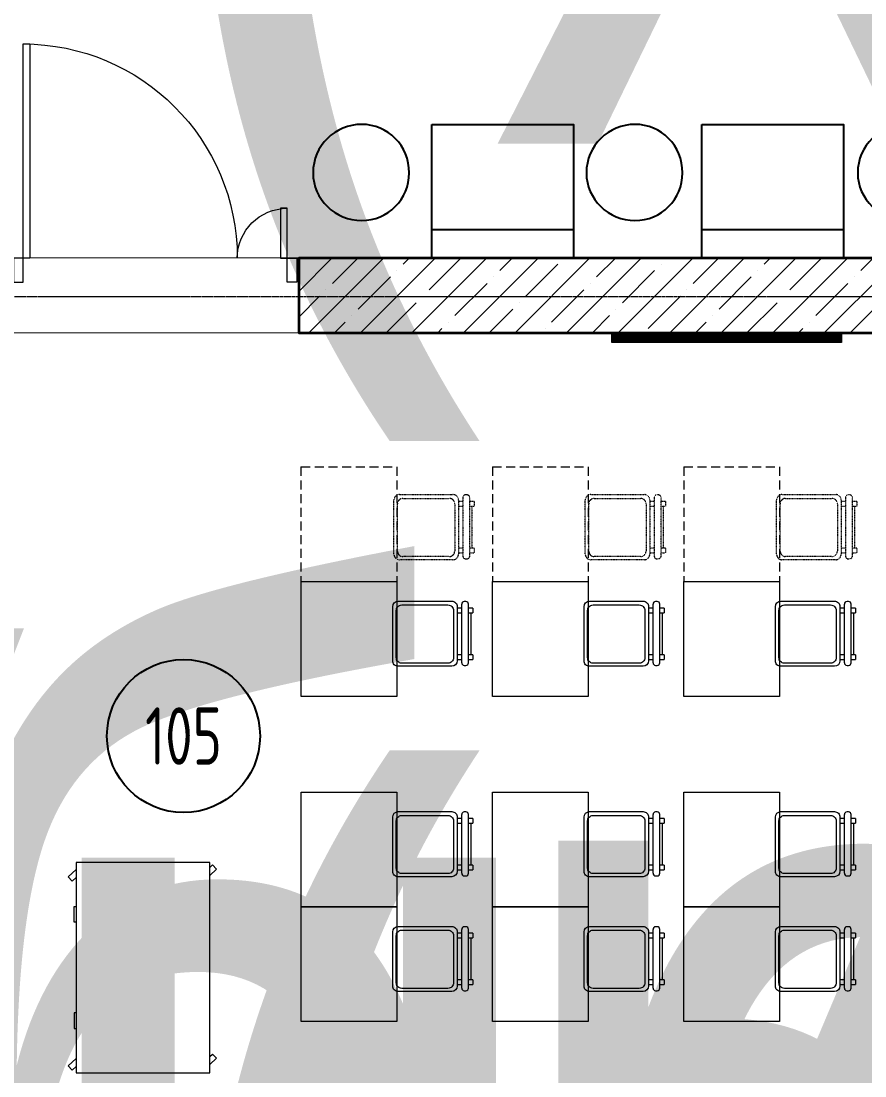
# Model space of a CAD drawing. Header units: millimetres. Extents: x 0 to 168960, y -92093 to 443706.
# Drawn here: x 14751 to 19161, y 106529 to 112043 of the extents above; entities that cross this region are included whole.
import ezdxf
from ezdxf.enums import TextEntityAlignment as Align

# ---------------------------------------------------------------- set-up
doc = ezdxf.new("R2018")
doc.units = ezdxf.units.MM
for name, pattern in [('HIDDEN', [0.375, 0.25, -0.125]), ('HIDDEN2', [4.7625, 3.175, -1.5875]), ('осевая', [50.8, 31.75, -6.35, 6.35, -6.35])]:
    doc.linetypes.add(name, pattern=pattern)
for name, color, linetype, lineweight in [('_0', 7, 'Continuous', 15), ('АР_Двери', 250, 'Continuous', 9), ('АР_Названия помещений', 124, 'Continuous', 5), ('АР_Номер помещения', 1, 'Continuous', 25), ('АР_Помещения_площадь', 19, 'Continuous', 9), ('Основная ГКЛ', 250, 'Continuous', 9)]:
    doc.layers.add(name, color=color, linetype=linetype, lineweight=lineweight)
doc.layers.add('АР_Сущ.Несущая стена', color=7, linetype='Continuous')
doc.layers.add('ТХ_мебель передв', color=251, linetype='Continuous')
doc.styles.add('ISOCPEUR', font='isocpeur.ttf', dxfattribs={"height": 175})
doc.styles.get("Standard").update_dxf_attribs({"font": 'arial.ttf'})

# ---------------------------------------------------------------- blocks, each defined once
blk = doc.blocks.new('1 этаж')
at = {"layer": 'АР_Сущ.Несущая стена', "lineweight": 5, "ltscale": 10000}
h = blk.add_hatch(dxfattribs=at)
h.set_pattern_fill('ANSI35', color=8, scale=30)
h.set_pattern_definition([(45, (-223293.5, 82888.7), (-134.70384, 134.70384), []), (45, (-223158.8, 82888.7), (-134.70384, 134.70384), [238.125, -47.625, 0, -47.625])])
h.paths.add_polyline_path([(-92780.2, -35636.1), (-92780.2, -41636.1), (-92390.2, -41636.1), (-92390.2, -35246.1), (-98779.4, -35246.1), (-98779.4, -35636.1)])
at = {"layer": 'АР_Сущ.Несущая стена', "color": 8, "lineweight": 35}
blk.add_lwpolyline([(-92390.2, -41636.1), (-92390.2, -35246.1), (-98779.4, -35246.1), (-98779.4, -35636.1), (-92780.2, -35636.1), (-92780.2, -41636.1)], dxfattribs=at)
blk = doc.blocks.new('*U289')
at = {"color": 8, "style": 'ISOCPEUR', "width": 0.7, "flags": 1}
blk.add_attdef('КАТЕГОРИЯ', (-499.2, -2092.2), '', height=250, dxfattribs=at)
at = {"layer": 'АР_Номер помещения', "color": 8, "style": 'ISOCPEUR', "width": 0.7}
blk.add_attdef('НОМЕР_ПОМЕЩЕНИЯ', text='', height=300, dxfattribs=at).set_placement((-19098.7, 1732.7), align=Align.MIDDLE_CENTER)
at = {"layer": 'АР_Помещения_площадь', "color": 8, "lineweight": 30, "width": 0.7, "flags": 104}
blk.add_attdef('ИМЯ_ПОМЕЩЕНИЯ', text='', height=100, dxfattribs=at).set_placement((157.6, 1217.1), align=Align.MIDDLE_CENTER)
at = {"layer": 'АР_Помещения_площадь', "color": 8, "style": 'ISOCPEUR', "width": 0.7}
blk.add_attdef('ПЛОЩАДЬ_ПОМЕЩЕНИЯ', text='', height=200, dxfattribs=at).set_placement((-16823.8, 938.2), align=Align.MIDDLE_RIGHT)
blk = doc.blocks.new('*U286')
at = {"layer": 'АР_Двери', "color": 8}
for points in [[(1430.7, 1120), (1395.7, 1120), (1395.7, 0), (1430.7, 0)], [(50, 260.7), (85, 260.7), (85, 0), (50, 0)], [(50, 0), (0, 0), (0, -125), (50, -125)], [(1430.7, 0), (1480.7, 0), (1480.7, -125), (1430.7, -125)]]:
    blk.add_lwpolyline(points, close=True, dxfattribs=at)
for centre, radius, start, end in [((1430.7, 0), 1120, 90, 180), ((50, 0), 260.7, 0, 90)]:
    blk.add_arc(centre, radius, start, end, dxfattribs=at)
at = {"layer": 'Основная ГКЛ', "color": 8, "ltscale": 5}
for p, q in [((-10, 0), (-10, -125)), ((1490.7, 0), (1490.7, -125))]:
    blk.add_line(p, q, dxfattribs=at)
blk = doc.blocks.new('*U258')
at = {"color": 8, "style": 'ISOCPEUR', "width": 0.7, "flags": 1}
blk.add_attdef('КАТЕГОРИЯ', (-499.2, -2092.2), '', height=250, dxfattribs=at)
at = {"layer": 'АР_Номер помещения', "color": 8, "style": 'ISOCPEUR', "width": 0.7}
blk.add_attdef('НОМЕР_ПОМЕЩЕНИЯ', text='', height=300, dxfattribs=at).set_placement((-17368.1, 7488.5), align=Align.MIDDLE_CENTER)
at = {"layer": 'АР_Помещения_площадь', "color": 8, "lineweight": 30, "width": 0.7, "flags": 104}
blk.add_attdef('ИМЯ_ПОМЕЩЕНИЯ', text='', height=100, dxfattribs=at).set_placement((157.6, 1217.1), align=Align.MIDDLE_CENTER)
at = {"layer": 'АР_Помещения_площадь', "color": 8, "style": 'ISOCPEUR', "width": 0.7}
blk.add_attdef('ПЛОЩАДЬ_ПОМЕЩЕНИЯ', text='', height=200, dxfattribs=at).set_placement((-17144.9, 808.2), align=Align.MIDDLE_RIGHT)
blk = doc.blocks.new('*U250')
at = {"color": 8, "style": 'ISOCPEUR', "width": 0.7, "flags": 1}
blk.add_attdef('КАТЕГОРИЯ', (-499.2, -2092.2), '', height=250, dxfattribs=at)
at = {"layer": 'АР_Номер помещения', "color": 8, "style": 'ISOCPEUR', "width": 0.7}
blk.add_attdef('НОМЕР_ПОМЕЩЕНИЯ', text='', height=300, dxfattribs=at).set_placement((-22604.6, 7861.9), align=Align.MIDDLE_CENTER)
at = {"layer": 'АР_Помещения_площадь', "color": 8, "style": 'ISOCPEUR', "width": 0.7}
blk.add_attdef('ПЛОЩАДЬ_ПОМЕЩЕНИЯ', text='', height=200, dxfattribs=at).set_placement((-14594.9, 3336.5), align=Align.MIDDLE_RIGHT)
at = {"layer": 'АР_Помещения_площадь', "color": 8, "lineweight": 30, "width": 0.7, "flags": 104}
blk.add_attdef('ИМЯ_ПОМЕЩЕНИЯ', text='', height=100, dxfattribs=at).set_placement((157.6, 1217.1), align=Align.MIDDLE_CENTER)
blk = doc.blocks.new('*U251')
at = {"layer": 'АР_Номер помещения', "color": 8}
blk.add_circle((-23270.6, 7877.3), 400, dxfattribs=at)
at = {"color": 8, "style": 'ISOCPEUR', "width": 0.7, "flags": 1}
blk.add_attdef('КАТЕГОРИЯ', (-499.2, -2092.2), '', height=250, dxfattribs=at)
at = {"layer": 'АР_Номер помещения', "color": 8, "style": 'ISOCPEUR', "width": 0.7}
blk.add_attdef('НОМЕР_ПОМЕЩЕНИЯ', text='', height=300, dxfattribs=at).set_placement((-23270.6, 7877.3), align=Align.MIDDLE_CENTER)
at = {"layer": 'АР_Помещения_площадь', "color": 8, "style": 'ISOCPEUR', "width": 0.7}
blk.add_attdef('ПЛОЩАДЬ_ПОМЕЩЕНИЯ', text='', height=200, dxfattribs=at).set_placement((-14897.9, 3347.5), align=Align.MIDDLE_RIGHT)
at = {"layer": 'АР_Помещения_площадь', "color": 8, "lineweight": 30, "width": 0.7, "flags": 104}
blk.add_attdef('ИМЯ_ПОМЕЩЕНИЯ', text='', height=100, dxfattribs=at).set_placement((157.6, 1217.1), align=Align.MIDDLE_CENTER)
blk = doc.blocks.new('A$C3da1b1ea')
at = {"color": 8, "lineweight": 0}
blk.add_lwpolyline([(0, 0), (50, 0), (50, -1200), (0, -1200), (0, 0)], dxfattribs=at)
blk = doc.blocks.new('стол игровой 1100х700')
at = {"color": 8}
for points in [[(-13200.3, -57970.8), (-13213, -57957.3), (-13190.7, -57936.2), (-13158, -57970.8)], [(-12212, -57970.8), (-12224.8, -57957.3), (-12202.5, -57936.2), (-12169.8, -57970.8)], [(-13226.6, -58632.2), (-13228.2, -58630.5), (-13226.6, -58628.9)], [(-13147.9, -58670.8), (-13129.2, -58690.6), (-13151.5, -58711.7), (-13190.1, -58670.8)], [(-12913.3, -58670.8), (-12913.3, -58679.8), (-12995.1, -58679.8), (-12995.1, -58670.8)], [(-12439.8, -58670.8), (-12439.8, -58679.8), (-12358, -58679.8), (-12358, -58670.8)], [(-12159.6, -58670.8), (-12141, -58690.6), (-12163.3, -58711.7), (-12201.9, -58670.8)]]:
    blk.add_lwpolyline(points, dxfattribs=at)
blk.add_lwpolyline([(-13226.6, -58670.8), (-12126.6, -58670.8), (-12126.6, -57970.8), (-13226.6, -57970.8)], close=True, dxfattribs=at)
blk = doc.blocks.new('стул №3-5')
at = {"color": 8, "linetype": 'ByBlock', "extrusion": (-6.19742e-05, 0.000470712, 1)}
for p, q in [((-15372.7, 16664.9, 196.8), (-15348.5, 16664.9, 196.8)), ((-15372.7, 16664.9, 196.8), (-15372.7, 16641.7, 196.8)), ((-15348.5, 16641.7, 196.8), (-15348.5, 16664.9, 196.8)), ((-15348.5, 16653.3, 196.8), (-15128.7, 16653.3, 196.8)), ((-15128.7, 16664.9, 196.8), (-15104.4, 16664.9, 196.8)), ((-15128.7, 16664.9, 196.8), (-15128.7, 16641.7, 196.8)), ((-15104.4, 16641.7, 196.8), (-15104.4, 16664.9, 196.8)), ((-15407, 16627.7, 196.8), (-15407, 16619.9, 196.8)), ((-15086.8, 16641.7, 196.8), (-15393.1, 16641.7, 196.8)), ((-15393.1, 16605.9, 196.8), (-15086.8, 16605.9, 196.9)), ((-15372.7, 16605.9, 196.8), (-15372.7, 16583.2, 196.9)), ((-15348.5, 16583.2, 196.9), (-15348.5, 16605.9, 196.8)), ((-15128.7, 16605.9, 196.9), (-15128.7, 16583.2, 196.9)), ((-15104.4, 16583.2, 196.9), (-15104.4, 16605.9, 196.9)), ((-15072.8, 16619.9, 196.8), (-15072.8, 16627.7, 196.8))]:
    blk.add_line(p, q, dxfattribs=at)
at = {"color": 8, "ltscale": 100, "extrusion": (-6.19742e-05, 0.000470712, 1), "elevation": 205.6}
for points in [[(-15379.9, 16582.9), (-15097, 16582.9, -0.414169), (-15068.3, 16554.2), (-15068.3, 16274.2, -0.414258), (-15097, 16245.5), (-15379.9, 16245.5, -0.414169), (-15408.6, 16274.2), (-15408.6, 16554.2, -0.414258)], [(-15360.2, 16563.2), (-15113.6, 16563.2, -0.414214), (-15084.9, 16534.4), (-15084.9, 16292.6, -0.414214), (-15113.6, 16263.9), (-15360.2, 16263.9, -0.414214), (-15388.9, 16292.6), (-15388.9, 16534.4, -0.414214)]]:
    blk.add_lwpolyline(points, format="xyb", close=True, dxfattribs=at)
at = {"color": 8, "linetype": 'ByBlock', "extrusion": (-6.19742e-05, 0.000470712, 1)}
for centre, start, end in [((-15393, 16627.6, 205.6), 90, 180), ((-15393, 16619.8, 205.6), 180, 270), ((-15086.8, 16627.6, 205.6), 0, 90), ((-15086.8, 16619.8, 205.6), 270, 0)]:
    blk.add_arc(centre, 13.9, start, end, dxfattribs=at)
blk = doc.blocks.new('_стол№3-№5')
at = {"color": 8}
blk.add_lwpolyline([(-169868.3, 526261.4), (-169368.3, 526261.4), (-169368.3, 525661.4), (-169868.3, 525661.4)], close=True, dxfattribs=at)
blk = doc.blocks.new('_Стул резерв')
at = {"color": 8, "linetype": 'HIDDEN', "ltscale": 0.1, "extrusion": (6.19742e-05, -0.000470712, 1)}
for p, q in [((288.6, 58.9, 0), (-17.6, 58.9, 0)), ((0, 81.6, 0), (0, 58.9, 0)), ((24.3, 58.9, 0), (24.3, 81.6, 0)), ((244, 81.6, 0), (244, 58.9, 0)), ((268.3, 58.9, 0), (268.3, 81.6, 0)), ((-31.6, 45, 0), (-31.6, 37.1, 0)), ((-17.6, 23.2, 0), (288.6, 23.2, 0)), ((0, 23.2, 0), (0, 0)), ((24.3, 0, 0), (0, 0)), ((24.3, 0, 0), (24.3, 23.2, 0)), ((244, 11.6, 0), (24.3, 11.6, 0)), ((244, 23.2, 0), (244, 0, 0)), ((268.3, 0, 0), (244, 0, 0)), ((268.3, 0, 0), (268.3, 23.2, 0)), ((302.6, 37.1, 0), (302.6, 45, 0))]:
    blk.add_line(p, q, dxfattribs=at)
for points in [[(275.5, 81.9), (-7.4, 81.9, -0.414169), (-36.1, 110.6), (-36.1, 390.6, -0.414258), (-7.4, 419.3), (275.5, 419.3, -0.414169), (304.2, 390.6), (304.2, 110.6, -0.414258)], [(255.8, 101.6), (9.2, 101.6, -0.414214), (-19.5, 130.3), (-19.5, 372.2, -0.414214), (9.2, 400.9), (255.8, 400.9, -0.414214), (284.5, 372.2), (284.5, 130.3, -0.414214)]]:
    blk.add_lwpolyline(points, format="xyb", close=True, dxfattribs=at)
for centre, start, end in [((-17.6, 45), 90, 180), ((288.6, 45, 0), 0, 90), ((-17.6, 37.1), 180, 270), ((288.6, 37.1, 0), 270, 0)]:
    blk.add_arc(centre, 13.9, start, end, dxfattribs=at)
blk = doc.blocks.new('_стол.резерв')
at = {"color": 8, "linetype": 'HIDDEN2', "ltscale": 15}
for p, q in [((-20, 500), (-20, 0)), ((580, 500), (-20, 500)), ((580, 500), (580, 0)), ((580, 0), (-20, 0))]:
    blk.add_line(p, q, dxfattribs=at)
blk = doc.blocks.new('У017')
at = {"layer": 'ТХ_мебель передв', "color": 8}
blk.add_lwpolyline([(252941.7, -218301.8), (253681.7, -218301.8), (253681.7, -219001.8), (252941.7, -219001.8)], close=True, dxfattribs=at)
blk.add_lwpolyline([(252941.7, -219001.8), (252941.7, -218851.8), (253681.7, -218851.8), (253681.7, -219001.8)], dxfattribs=at)
blk = doc.blocks.new('Стол низкий')
at = {"layer": 'ТХ_мебель передв', "color": 8}
blk.add_open_spline([(184399.6, -228430.1, 0), (184399.6, -228567.7, 0), (184288.4, -228678.8, 0), (184150.8, -228678.8, 0), (184013.3, -228678.8, 0), (183896.8, -228567.7, 0), (183896.8, -228430.1, 0), (183896.8, -228287.3, 0), (184013.3, -228176.1, 0), (184150.8, -228176.1, 0), (184288.4, -228176.1, 0), (184399.6, -228287.3, 0), (184399.6, -228430.1, 0)], degree=3, knots=[0, 0, 0, 0, 1, 1, 1, 2, 2, 2, 3, 3, 3, 4, 4, 4, 4], dxfattribs=at)

msp = doc.modelspace()

# ---------------------------------------------------------------- linework, layer by layer
at = {"layer": '_0', "linetype": 'осевая', "ltscale": 0.3}
msp.add_line((1843.71, 110603.426), (74501.818, 110603.426), dxfattribs=at)
at = {"layer": '_0'}
for points in [[(12391.281, 113721.793), (12391.281, 119721.793), (19461.281, 119721.793), (19461.281, 114259.705), (19161.281, 114255.589), (19161.281, 113408.559), (22533.695, 113408.559), (22533.695, 113311.512), (26563.52, 113311.512), (26563.52, 114231.512), (28263.52, 114231.512), (28263.52, 113311.512), (31017.154, 113313.434), (31017.154, 110706.434), (22591.281, 110706.434), (22591.281, 110805.837), (11791.281, 110803.434), (11791.281, 113721.793)], [(13814.215, 104413.241), (13814.215, 110413.241), (21701.281, 110415.047), (21701.281, 104411.628)]]:
    msp.add_lwpolyline(points, close=True, dxfattribs=at)
at = {"layer": '_0', "const_width": 50, "elevation": -0.565}
msp.add_lwpolyline([(19038.444, 110387.924), (17838.444, 110387.924)], dxfattribs=at)

# ---------------------------------------------------------------- block references
at = {"layer": '_0'}
for name, p in [('1 этаж', (114981.437, 146049.525)), ('Стол низкий', (-167619.857, 339679.059, -0.565)), ('У017', (-236043.727, 329804.737, -0.565)), ('Стол низкий', (-166191.235, 339679.059, -0.565)), ('У017', (-234632.828, 329804.737, -0.565)), ('Стол низкий', (-164772.98, 339679.059, -0.565)), ('_стол№3-№5', (186082.487, -417148.178)), ('_стол№3-№5', (187082.487, -417148.178)), ('_стол№3-№5', (188082.487, -417148.178)), ('_стол№3-№5', (186082.487, -418248.178)), ('_стол№3-№5', (187082.487, -418248.178)), ('_стол№3-№5', (188082.487, -418248.178)), ('_стол№3-№5', (186082.487, -418848.178)), ('_стол№3-№5', (187082.487, -418848.178)), ('_стол№3-№5', (188082.487, -418848.178))]:
    msp.add_blockref(name, p, dxfattribs=at)
ref = msp.add_blockref('*U289', (34536.627, 140089.43), dxfattribs=at)
lines = msp.add_mtext('\\W0.8000;Информационный\\Pбиблиотечный центр (хранение (закрытый фонд) и выдачи книг)', dxfattribs={"layer": 'АР_Названия помещений', "color": 8, "insert": (15339.179, 142409.833), "char_height": 5167.03637, "width": 1779.62855, "attachment_point": 1})
ref.add_attrib('ИМЯ_ПОМЕЩЕНИЯ', '', (15339.179, 142409.833), dxfattribs={"flags": 104}).embed_mtext(lines)
ref = msp.add_blockref('*U258', (26947.768, 110959.409), dxfattribs=at)
lines = msp.add_mtext('\\W0.8000;Учебный кабинет', dxfattribs={"layer": 'АР_Названия помещений', "color": 8, "insert": (8517.935, 117571.084), "char_height": 5167.03637, "width": 1779.62855, "attachment_point": 1})
ref.add_attrib('ИМЯ_ПОМЕЩЕНИЯ', '', (8517.935, 117571.084), dxfattribs={"flags": 104}).embed_mtext(lines)
at = {"layer": '_0', "linetype": 'ByBlock', "xscale": -1}
msp.add_blockref('*U286', (16192.002, 110803.434), dxfattribs=at)
at = {"layer": '_0', "lineweight": 0, "rotation": 270}
msp.add_blockref('A$C3da1b1ea', (19038.444, 110412.924, -0.565), dxfattribs=at)
at = {"layer": '_0'}
for name, p, rotation in [('_стол.резерв', (16714.14, 109133.244), 89.99999999999999), ('_стол.резерв', (17714.14, 109133.244), 89.99999999999999), ('_стол.резерв', (18714.14, 109133.244), 89.99999999999999), ('_Стул резерв', (17119.136, 109263.547, 196.826), 89.99999999999999), ('_Стул резерв', (18119.136, 109263.547, 196.826), 89.99999999999999), ('_Стул резерв', (19119.136, 109263.547, 196.826), 89.99999999999999), ('стул №3-5', (447.849, 93601.913), 270), ('стул №3-5', (1447.849, 93601.913), 270), ('стул №3-5', (2447.849, 93601.913), 270), ('стул №3-5', (447.849, 92501.913), 270), ('стул №3-5', (1447.849, 92501.913), 270), ('стул №3-5', (2447.849, 92501.913), 270), ('стол игровой 1100х700', (73709.291, 94418.855), 270), ('стул №3-5', (447.849, 91901.913), 270), ('стул №3-5', (1447.849, 91901.913), 270), ('стул №3-5', (2447.849, 91901.913), 270)]:
    msp.add_blockref(name, p, dxfattribs=dict(at, rotation=rotation))
ref = msp.add_blockref('*U251', (38870.702, 100428.506), dxfattribs=at)
ref.add_attrib('НОМЕР_ПОМЕЩЕНИЯ', '105', dxfattribs={"layer": 'АР_Номер помещения', "color": 8, "height": 300, "style": 'ISOCPEUR', "width": 0.7}).set_placement((15600.136, 108305.816), align=Align.MIDDLE_CENTER)
ref = msp.add_blockref('*U250', (29687.768, 100428.7), dxfattribs=at)
lines = msp.add_mtext('\\W0.8000;Учебный кабинет', dxfattribs={"layer": 'АР_Названия помещений', "color": 8, "insert": (11227.935, 108868.733), "char_height": 5167.03637, "width": 1779.62855, "attachment_point": 1})
ref.add_attrib('ИМЯ_ПОМЕЩЕНИЯ', '', (11227.935, 108868.733), dxfattribs={"flags": 104}).embed_mtext(lines)

doc.saveas('drawing.dxf')
